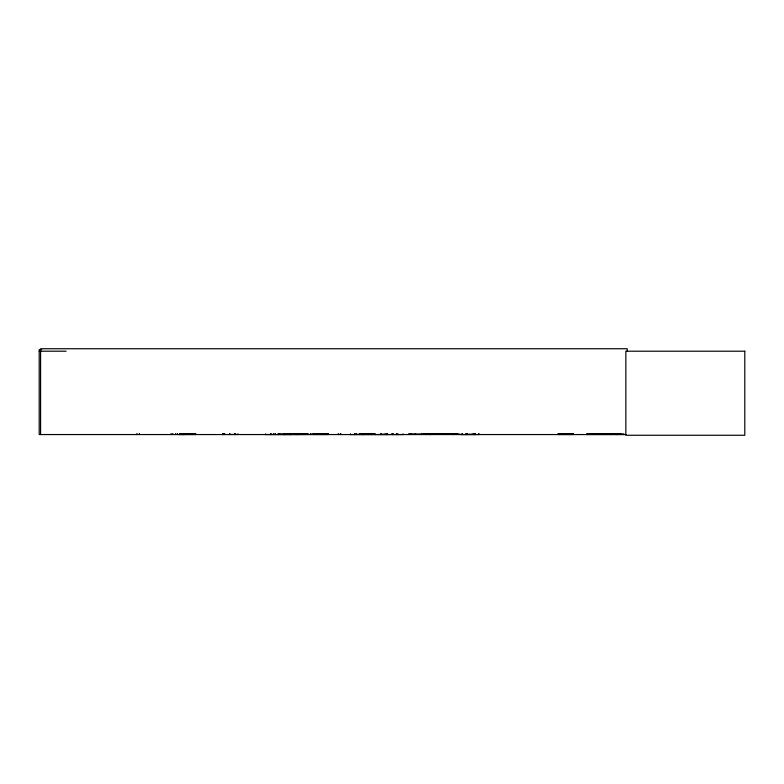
<?xml version="1.0" encoding="UTF-8"?>
<svg xmlns="http://www.w3.org/2000/svg" width="784" height="784" viewBox="0 0 784 784"><rect width="100%" height="100%" fill="white"/><g stroke="black" fill="none" stroke-linecap="round" stroke-linejoin="round"><path stroke-width="1.18" d="M356.181 434.444L356.181 433.856M415.344 434.375L415.344 433.856M586.902 433.993L586.912 434.532L586.912 433.993L621.144 433.993L621.144 434.522M368.784 434.463L368.784 433.856M586.902 434.248L621.144 434.218M284.249 433.679L284.141 434.552L284.102 433.856M460.796 434.552L479.377 434.522M229.291 434.463L237.915 434.463M265.188 434.552L308.259 434.503M273.42 434.463L273.42 433.856M349.831 434.552L403.309 434.552L403.064 433.915L403.035 434.552M178.977 434.552L196.402 434.463M222.215 434.483L222.705 434.444M295.705 434.444L295.725 433.915M309.719 434.522L310.307 434.444M453.671 434.522L453.877 433.993L454.916 434.503L453.916 434.248M456.719 434.522L456.935 433.993L457.974 434.503L457.68 433.993L423.781 434.003M457.68 433.993L456.964 434.248M397.939 434.463L397.968 433.915L398.007 434.552M384.973 434.463L385.022 433.915M461.119 434.463L461.178 433.915L461.227 434.552M229.643 434.463L229.712 433.915M265.59 434.463L265.658 433.915L265.727 434.552M273.783 434.463L273.841 433.915M462.227 434.463L462.305 433.915M179.467 434.463L179.556 433.915L179.634 434.552M41.65 349.625L39.2 349.625L39.2 434.552L626.004 434.552M39.2 351.203L66.091 351.203M179.82 434.003L195.52 434.003M292.55 434.003L308.249 434.003M312.885 434.003L328.584 434.003M359.052 434.003L374.752 434.003M557.924 434.003L573.614 434.003M179.791 434.228L195.549 434.209M292.52 434.209L308.279 434.209M312.855 434.228L328.614 434.228M359.023 434.228L374.781 434.209M423.752 434.228L457.709 434.248M557.894 434.228L573.653 434.228M312.865 434.503L328.604 434.503M408.974 433.915L459.032 434.375M557.904 434.503L573.633 434.503M586.893 434.503L623.819 434.463L623.819 433.856M323.028 434.552L323.116 433.856L323.282 434.463M290.59 434.444L290.403 433.856M192.09 434.463L192.247 433.679M191.649 434.463L191.57 433.915M478.916 434.375L478.946 433.856M474.212 434.463L474.134 433.915L474.055 434.552M284.024 434.483L283.965 433.679M275.449 434.463L275.38 433.915M289.786 434.463L289.835 433.856M281.162 434.463L281.103 433.915M392.98 434.444L392.98 433.679M279.8 434.463L279.81 433.679M279.545 434.444L279.427 433.679M391.52 434.444L391.471 433.856M621.046 433.993L621.055 434.532M427.956 434.522L427.956 433.856M627.229 351.203L627.229 348.743L40.582 348.743L40.582 434.552M622.77 433.856L622.77 434.552M617.733 433.679L617.733 434.552M617.292 433.679L617.292 434.552M616.685 433.679L616.685 434.552M616.244 433.679L616.244 434.552M611.206 433.856L611.206 434.552M610.158 433.856L610.158 434.552M478.828 433.856L478.828 434.552M475.231 433.679L475.231 434.552M475.065 433.679L475.065 434.552M473.301 433.679L473.301 434.552M472.958 433.679L472.958 434.552M471.106 433.856L471.106 434.552M469.057 433.856L469.057 434.552M467.215 433.679L467.166 434.552M466.872 433.679L466.872 434.552M466.157 433.679L466.157 434.552M465.99 433.679L465.99 434.552M462.384 433.856L462.384 434.552M459.032 433.856L459.032 434.552M452.946 433.679L452.946 434.552M452.505 433.679L452.505 434.552M446.419 433.856L446.419 434.552M421.861 433.679L421.87 434.552M421.42 433.679L421.439 434.552M415.265 433.856L415.265 434.552M410.983 433.679L410.983 434.552M410.757 433.679L410.757 434.552M408.895 433.856L408.895 434.552M396.89 433.679L396.89 434.552M396.488 433.679L396.488 434.552M392.911 433.856L392.911 434.552M392.578 433.679L392.578 434.552M387.276 433.679L387.276 434.552M386.933 433.679L386.933 434.552M386.443 433.856L386.443 434.552M385.081 433.856L385.081 434.552M383.033 433.856L383.033 434.552M381.181 433.679L381.181 434.552M380.838 433.679L380.838 434.552M375.203 433.856L375.203 434.552M363.404 433.856L363.404 434.552M363.325 433.856L363.325 434.552M362.708 433.679L362.776 434.552M362.335 433.679L362.277 434.552M361.963 433.679L361.963 434.552M356.808 433.856L356.808 434.552M354.936 433.679L354.936 434.552M354.721 433.679L354.721 434.552M350.428 433.856L350.428 434.552M340.726 433.503L340.726 434.552M340.403 433.503L340.403 434.552M338.276 433.503L338.276 434.552M321.665 433.679L321.675 434.552M311.865 433.679L311.865 434.552M310.503 433.856L310.503 434.552M310.425 433.856L310.425 434.552M298.371 433.503L298.371 434.552M297.587 434.444L297.479 433.503M297.254 433.679L297.254 434.552M295.891 433.856L295.813 434.552M294.519 433.503L294.519 434.552M291.413 433.679L291.413 434.552M290.972 433.679L290.874 434.552M290.541 433.856L290.541 434.552M290.325 433.856L290.325 434.552M289.541 433.856L289.541 434.552M289.296 433.856L289.296 434.552M288.963 433.679L288.963 434.552M288.747 433.856L288.747 434.552M287.875 433.856L287.875 434.552M287.669 433.856L287.669 434.552M286.973 433.856L286.973 434.552M286.003 433.856L286.003 434.552M285.935 433.856L285.935 434.552M285.415 433.856L285.288 434.552M284.896 433.856L284.896 434.552M284.768 433.856L284.768 434.552M284.533 433.679L284.533 434.552M284.465 433.856L284.465 434.552M283.504 433.856L283.504 434.552L283.387 433.856M283.181 433.856L283.181 434.552M282.877 433.856L282.877 434.552M281.035 433.856L281.035 434.552M278.487 433.679L278.487 434.552M278.202 433.679L278.202 434.552M275.311 433.856L275.311 434.552M273.91 433.856L273.91 434.552M271.029 433.679L271.029 434.552M270.745 433.679L270.745 434.552M238.042 433.856L238.042 434.552M235.112 433.679L235.112 434.552M234.828 433.679L234.828 434.552M229.781 433.856L229.781 434.552M224.685 433.503L224.685 434.552M224.263 433.679L224.253 434.552M223.46 433.503L223.46 434.552M222.901 433.856L222.901 434.552M222.813 433.856L222.813 434.552M195.794 433.856L195.794 434.552M192.403 433.679L192.403 434.552M191.482 433.856L191.482 434.552M183.946 433.856L183.946 434.552M183.182 433.679L183.182 434.552M183.035 433.679L183.035 434.552M177.38 433.503L177.38 434.552M175.645 433.503L175.645 434.552M172.823 433.503L172.823 434.552M171.157 433.503L171.157 434.552M139.405 433.503L139.405 434.552M136.945 433.503L136.945 434.552M426.731 433.993L426.486 434.542L427.476 433.993L427.77 434.503L426.731 433.993M429.789 433.993L430.024 434.552L429.789 433.993M430.524 433.993L430.769 434.552L430.524 433.993M744.8 351.203L625.848 351.203L625.848 435.257L744.8 435.257L744.8 351.203M296.254 434.552L296.254 433.503L296.185 434.552"/></g></svg>
